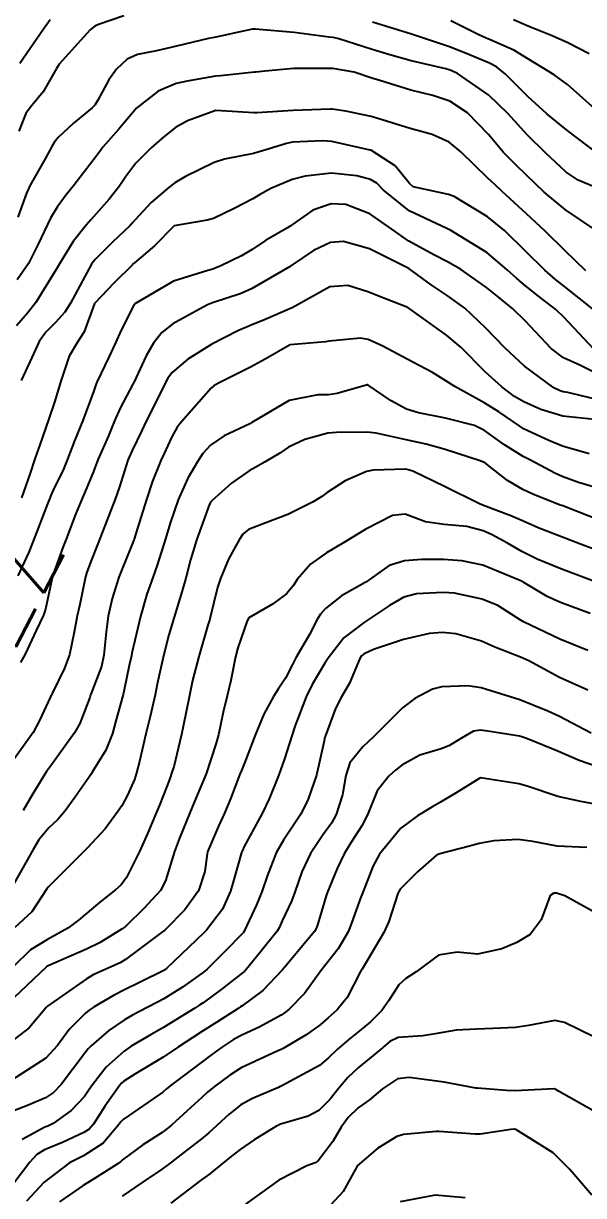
# Model space of a CAD drawing. Header units: metres. Extents: x 318500 to 325275, y 7408834 to 7428799.
# Drawn here: x 322597.7 to 322626.4, y 7422102.9 to 7422162.9 of the extents above; entities that cross this region are included whole.
import ezdxf
from ezdxf.enums import TextEntityAlignment as Align

# ---------------------------------------------------------------- set-up
doc = ezdxf.new("R2010")
doc.units = ezdxf.units.M
doc.header["$MEASUREMENT"] = 0
for name, color, linetype in [('Cotas', 45, 'Continuous'), ('Curvas de Nivel 1m', 11, 'Continuous'), ('Curvas de Nivel 5m', 15, 'Continuous'), ('Vias Primárias', 230, 'Continuous')]:
    doc.layers.add(name, color=color, linetype=linetype)
doc.styles.add('Style-STANDARD', font='STANDARD.shx')

msp = doc.modelspace()

# ---------------------------------------------------------------- linework, layer by layer
at = {"layer": 'Curvas de Nivel 1m', "flags": 128}
for points, elevation in [([(322602.845, 7422163.274), (322601.564, 7422162.839), (322601.374, 7422162.752), (322601.13, 7422162.566), (322599.542, 7422160.812), (322599.407, 7422160.592), (322598.736, 7422159.388), (322598.083, 7422158.611), (322597.841, 7422158.278), (322597.491, 7422157.369)], 781), ([(322599.089, 7422163.075), (322598.751, 7422162.602), (322597.542, 7422160.849)], 782), ([(322627.116, 7422156.225), (322625.498, 7422157.443), (322624.489, 7422158.26), (322623.523, 7422159.137), (322622.376, 7422160.287), (322621.918, 7422160.668), (322621.546, 7422160.856), (322620.523, 7422161.288), (322619.553, 7422161.67), (322617.56, 7422162.35), (322615.569, 7422162.951)], 781), ([(322627.255, 7422158.224), (322625.533, 7422159.773), (322624.863, 7422160.257), (322623.548, 7422161.07), (322622.789, 7422161.518), (322621.558, 7422162.064), (322621.388, 7422162.132), (322621.013, 7422162.308), (322619.57, 7422163.026)], 782), ([(322626.649, 7422161.331), (322625.557, 7422161.9), (322624.756, 7422162.258), (322623.567, 7422162.732), (322622.775, 7422163.079)], 783), ([(322627.109, 7422152.223), (322625.447, 7422153.357), (322624.353, 7422154.261), (322623.468, 7422155.111), (322622.874, 7422155.679), (322622.273, 7422156.288), (322621.493, 7422157.198), (322620.435, 7422158.311), (322619.519, 7422158.908), (322618.66, 7422159.196), (322617.527, 7422159.476), (322615.945, 7422159.963), (322615.536, 7422160.096), (322614.635, 7422160.389), (322613.542, 7422160.591), (322611.707, 7422160.593), (322611.541, 7422160.577), (322610.07, 7422160.452), (322609.595, 7422160.403), (322609.539, 7422160.395), (322607.799, 7422160.215), (322607.536, 7422160.187), (322606.094, 7422159.939), (322605.53, 7422159.811), (322604.615, 7422159.432), (322603.51, 7422158.57), (322603.497, 7422158.554), (322602.574, 7422157.469), (322601.78, 7422156.557), (322601.652, 7422156.384), (322601.476, 7422156.132), (322600.279, 7422154.578), (322599.912, 7422154.125), (322599.444, 7422153.491), (322599.105, 7422152.925), (322598.941, 7422152.597), (322598.455, 7422151.564), (322597.982, 7422150.611), (322597.392, 7422149.774)], 779), ([(322626.482, 7422150.229), (322625.415, 7422151.248), (322624.395, 7422152.256), (322623.443, 7422153.145), (322622.202, 7422154.289), (322621.818, 7422154.649), (322621.467, 7422154.976), (322620.086, 7422156.314), (322619.487, 7422156.811), (322618.623, 7422157.204), (322617.497, 7422157.515), (322615.849, 7422158.031), (322615.506, 7422158.128), (322614.198, 7422158.393), (322613.512, 7422158.507), (322613.403, 7422158.51), (322611.51, 7422158.43), (322609.647, 7422158.318), (322609.508, 7422158.318), (322607.559, 7422158.43), (322607.509, 7422158.423), (322606.102, 7422157.9), (322605.496, 7422157.563), (322604.909, 7422157.098), (322604.243, 7422156.529), (322603.472, 7422155.746), (322602.956, 7422155.054), (322602.607, 7422154.549), (322602.103, 7422153.9), (322601.439, 7422153.147), (322601.164, 7422152.834), (322600.928, 7422152.568), (322600.261, 7422151.734), (322599.557, 7422150.588), (322599.397, 7422150.294), (322598.352, 7422148.605), (322597.92, 7422148.063), (322597.362, 7422147.419)], 778), ([(322626.887, 7422148.225), (322625.392, 7422149.427), (322624.931, 7422149.783), (322624.389, 7422150.255), (322623.414, 7422151.217), (322622.326, 7422152.287), (322621.441, 7422153.014), (322619.745, 7422154.028), (322619.457, 7422154.136), (322618.517, 7422154.334), (322617.641, 7422154.526), (322617.463, 7422154.692), (322616.721, 7422155.61), (322615.522, 7422156.379), (322615.48, 7422156.396), (322615.457, 7422156.404), (322613.487, 7422156.849), (322613.01, 7422156.884), (322611.486, 7422156.807), (322611.167, 7422156.753), (322610.236, 7422156.449), (322609.478, 7422156.234), (322607.998, 7422155.952), (322607.473, 7422155.775), (322606.013, 7422155.05), (322605.462, 7422154.725), (322605.169, 7422154.514), (322604.253, 7422153.723), (322603.435, 7422152.841), (322603.296, 7422152.677), (322603.174, 7422152.543), (322602.278, 7422151.69), (322601.404, 7422150.826), (322601.279, 7422150.685), (322601.204, 7422150.563), (322600.983, 7422150.153), (322600.12, 7422148.579), (322599.842, 7422148.114), (322599.365, 7422147.59), (322598.86, 7422147.095), (322598.525, 7422146.602), (322598.15, 7422145.796), (322597.596, 7422144.616)], 777), ([(322626.887, 7422146.225), (322625.374, 7422147.831), (322624.941, 7422148.247), (322624.065, 7422148.938), (322623.392, 7422149.463), (322622.947, 7422149.828), (322622.451, 7422150.284), (322621.413, 7422151.159), (322619.531, 7422152.319), (322619.431, 7422152.366), (322619.363, 7422152.389), (322617.444, 7422153.292), (322616.123, 7422154.37), (322615.795, 7422154.707), (322615.465, 7422154.9), (322614.766, 7422155.088), (322613.468, 7422155.225), (322612.118, 7422155.071), (322611.465, 7422154.902), (322610.363, 7422154.446), (322609.791, 7422154.119), (322609.452, 7422153.915), (322608.495, 7422153.419), (322607.436, 7422152.913), (322607.107, 7422152.813), (322605.43, 7422152.527), (322604.425, 7422151.515), (322603.402, 7422150.643), (322603.346, 7422150.595), (322603.291, 7422150.541), (322602.342, 7422149.599), (322601.38, 7422148.598), (322601.361, 7422148.56), (322600.817, 7422147.109), (322600.479, 7422146.573), (322600.057, 7422145.862), (322599.623, 7422144.585), (322599.309, 7422143.503), (322599.005, 7422142.594), (322598.555, 7422141.327), (322598.31, 7422140.604), (322598.04, 7422139.827), (322597.612, 7422138.614)], 776), ([(322627.314, 7422143.579), (322625.554, 7422144.001), (322625.318, 7422144.041), (322625.163, 7422144.086), (322624.837, 7422144.247), (322623.336, 7422145.351), (322622.338, 7422146.285), (322621.365, 7422147.301), (322620.288, 7422148.311), (322619.386, 7422148.966), (322618.565, 7422149.506), (322617.419, 7422150.35), (322617.4, 7422150.367), (322617.366, 7422150.385), (322615.415, 7422151.36), (322614.085, 7422151.729), (322613.419, 7422151.683), (322612.556, 7422151.269), (322611.401, 7422150.476), (322611.375, 7422150.456), (322611.333, 7422150.431), (322609.388, 7422149.298), (322608.805, 7422149.046), (322607.381, 7422148.584), (322607.138, 7422148.484), (322606.004, 7422147.867), (322605.365, 7422147.51), (322604.803, 7422147.074), (322604.364, 7422146.525), (322603.99, 7422145.88), (322603.379, 7422144.539), (322603.319, 7422144.424), (322602.658, 7422143.195), (322602.379, 7422142.549), (322602.063, 7422141.777), (322601.528, 7422140.557), (322601.454, 7422140.371), (322601.26, 7422139.877), (322600.876, 7422138.935), (322600.723, 7422138.568), (322600.371, 7422137.713), (322599.932, 7422136.579), (322599.737, 7422136.057), (322599.205, 7422134.59), (322599.205, 7422134.574), (322599.189, 7422134.507), (322598.854, 7422132.905), (322598.745, 7422132.596), (322598.374, 7422131.824), (322597.81, 7422130.61), (322597.576, 7422130.171)], 774), ([(322626.918, 7422142.61), (322625.306, 7422142.792), (322624.18, 7422143.128), (322623.313, 7422143.529), (322622.839, 7422143.801), (322622.189, 7422144.287), (322621.331, 7422145.065), (322620.082, 7422146.313), (322619.359, 7422146.943), (322617.38, 7422148.35), (322615.922, 7422148.909), (322615.388, 7422149.133), (322614.308, 7422149.474), (322613.39, 7422149.403), (322611.611, 7422148.427), (322611.467, 7422148.34), (322611.378, 7422148.298), (322610.081, 7422147.738), (322609.365, 7422147.442), (322608.677, 7422147.15), (322607.35, 7422146.48), (322606.128, 7422145.709), (322605.328, 7422145.023), (322605.107, 7422144.73), (322604.988, 7422144.515), (322604.676, 7422143.882), (322604.001, 7422142.529), (322603.772, 7422142.054), (322603.277, 7422141.027), (322603.121, 7422140.693), (322603.065, 7422140.542), (322602.625, 7422139.171), (322602.408, 7422138.548), (322602.085, 7422137.697), (322601.642, 7422136.556), (322601.518, 7422136.254), (322601.203, 7422135.439), (322600.958, 7422134.799), (322600.89, 7422134.564), (322600.595, 7422133.142), (322600.472, 7422132.57), (322600.307, 7422131.728), (322600.075, 7422130.576), (322599.819, 7422129.89), (322599.193, 7422128.589), (322599.166, 7422128.532), (322599.107, 7422128.414), (322598.516, 7422127.171), (322598.225, 7422126.603), (322597.063, 7422124.967)], 773), ([(322626.651, 7422140.855), (322625.285, 7422141.247), (322624.583, 7422141.545), (322623.298, 7422142.147), (322623.22, 7422142.192), (322623.111, 7422142.273), (322622.03, 7422143.012), (322621.312, 7422143.455), (322619.781, 7422144.315), (322619.324, 7422144.605), (322618.631, 7422145.03), (322617.34, 7422145.711), (322616.106, 7422146.369), (322615.355, 7422146.707), (322614.952, 7422146.788), (322613.353, 7422146.621), (322613.159, 7422146.597), (322611.35, 7422146.445), (322611.317, 7422146.431), (322610.077, 7422145.711), (322609.333, 7422145.298), (322608.779, 7422145.015), (322607.689, 7422144.476), (322607.45, 7422144.347), (322607.317, 7422144.229), (322605.797, 7422142.503), (322605.583, 7422142.219), (322605.288, 7422141.691), (322604.911, 7422140.879), (322604.751, 7422140.518), (322604.325, 7422139.453), (322604.014, 7422138.528), (322603.468, 7422136.782), (322603.394, 7422136.537), (322603.348, 7422136.408), (322603.213, 7422136.066), (322602.761, 7422134.98), (322602.596, 7422134.546), (322602.263, 7422133.46), (322602.06, 7422132.551), (322601.951, 7422131.753), (322601.834, 7422130.553), (322601.709, 7422129.976), (322601.163, 7422128.559), (322601.149, 7422128.52), (322601.108, 7422128.395), (322600.599, 7422127.055), (322600.337, 7422126.571), (322599.062, 7422124.822), (322598.896, 7422124.592), (322598.194, 7422123.451), (322597.7, 7422122.61)], 772), ([(322627.258, 7422139.06), (322626.097, 7422139.397), (322625.265, 7422139.701), (322624.886, 7422139.868), (322624.168, 7422140.257), (322623.579, 7422140.57), (322623.277, 7422140.724), (322622.326, 7422141.325), (322621.296, 7422142.049), (322620.785, 7422142.305), (322619.304, 7422142.693), (322617.925, 7422142.96), (322617.308, 7422143.144), (322616.517, 7422143.567), (322615.351, 7422144.38), (322615.32, 7422144.398), (322615.302, 7422144.399), (322615.245, 7422144.381), (322613.761, 7422143.95), (322613.315, 7422143.888), (322612.781, 7422143.874), (322611.312, 7422143.59), (322609.401, 7422142.458), (322609.342, 7422142.416), (322609.299, 7422142.39), (322607.986, 7422141.777), (322607.282, 7422141.298), (322606.89, 7422140.872), (322606.631, 7422140.49), (322606.134, 7422139.62), (322605.639, 7422138.504), (322605.228, 7422137.307), (322604.983, 7422136.514), (322604.552, 7422135.167), (322604.328, 7422134.523), (322604.034, 7422133.67), (322603.699, 7422132.532), (322603.268, 7422130.665), (322603.238, 7422130.539), (322603.221, 7422130.457), (322603.132, 7422130.033), (322602.874, 7422128.782), (322602.814, 7422128.543), (322602.442, 7422127.194), (322602.268, 7422126.548), (322601.94, 7422125.683), (322601.242, 7422124.558), (322601.166, 7422124.452), (322601.056, 7422124.298), (322600.341, 7422123.27), (322599.856, 7422122.578), (322599.472, 7422122.134), (322599.017, 7422121.712), (322598.508, 7422121.097), (322598.218, 7422120.602), (322597.252, 7422118.885)], 771), ([(322627.215, 7422135.86), (322626.213, 7422136.23), (322625.226, 7422136.607), (322624.049, 7422137.074), (322623.232, 7422137.434), (322622.65, 7422137.695), (322621.239, 7422138.22), (322621.04, 7422138.302), (322619.253, 7422139.191), (322617.629, 7422139.98), (322617.266, 7422140.075), (322615.611, 7422140.029), (322615.264, 7422139.957), (322614.173, 7422139.474), (322613.247, 7422138.874), (322612.97, 7422138.678), (322612.533, 7422138.411), (322611.233, 7422137.757), (322610.108, 7422137.326), (322609.225, 7422136.979), (322608.942, 7422136.744), (322608.743, 7422136.465), (322608.211, 7422135.464), (322607.792, 7422134.474), (322607.645, 7422134.014), (322607.272, 7422132.479), (322607.246, 7422132.393), (322607.156, 7422132.088), (322606.687, 7422130.487), (322606.363, 7422129.25), (322606.206, 7422128.494), (322606.032, 7422127.56), (322605.802, 7422126.499), (322605.402, 7422124.844), (322605.299, 7422124.506), (322605.235, 7422124.329), (322605.05, 7422123.84), (322604.68, 7422122.871), (322604.531, 7422122.517), (322604.075, 7422121.463), (322603.675, 7422120.53), (322602.986, 7422119.177), (322602.723, 7422118.802), (322602.433, 7422118.545), (322601.621, 7422117.903), (322600.962, 7422117.353), (322600.539, 7422116.984), (322599.99, 7422116.574), (322598.941, 7422116.003), (322598.072, 7422115.464), (322597.209, 7422114.616)], 769), ([(322627.19, 7422134.22), (322625.201, 7422134.97), (322623.994, 7422135.472), (322623.214, 7422135.855), (322622.465, 7422136.281), (322621.662, 7422136.731), (322621.226, 7422136.916), (322620.4, 7422137.137), (322619.229, 7422137.246), (322618.281, 7422137.384), (322617.234, 7422137.77), (322616.585, 7422137.712), (322615.226, 7422137.01), (322614.834, 7422136.773), (322614.225, 7422136.39), (322613.599, 7422136.012), (322613.211, 7422135.793), (322612.402, 7422135.212), (322611.724, 7422134.422), (322611.509, 7422134.102), (322611.179, 7422133.7), (322610.448, 7422133.163), (322609.247, 7422132.459), (322609.159, 7422132.317), (322608.683, 7422130.926), (322608.567, 7422130.466), (322608.332, 7422129.257), (322608.142, 7422128.47), (322607.935, 7422127.634), (322607.689, 7422126.474), (322607.554, 7422125.996), (322607.06, 7422124.48), (322606.466, 7422123.061), (322606.232, 7422122.492), (322605.694, 7422121.183), (322605.443, 7422120.503), (322604.985, 7422119.002), (322604.727, 7422118.514), (322603.896, 7422117.597), (322602.952, 7422116.685), (322602.877, 7422116.615), (322602.775, 7422116.542), (322601.642, 7422115.854), (322600.939, 7422115.509), (322598.976, 7422114.644), (322598.92, 7422114.618), (322598.903, 7422114.607), (322598.883, 7422114.591), (322596.901, 7422112.7)], 768), ([(322626.704, 7422132.695), (322625.18, 7422133.242), (322624.495, 7422133.562), (322623.305, 7422134.268), (322623.191, 7422134.334), (322623.065, 7422134.398), (322621.203, 7422135.155), (322620.142, 7422135.375), (322619.207, 7422135.446), (322618.092, 7422135.451), (322617.205, 7422135.382), (322616.419, 7422135.145), (322615.348, 7422134.378), (322615.26, 7422134.308), (322615.188, 7422134.267), (322613.977, 7422133.593), (322613.168, 7422132.944), (322612.912, 7422132.656), (322612.76, 7422132.406), (322612.344, 7422131.604), (322611.655, 7422130.422), (322611.479, 7422130.081), (322611.124, 7422129.378), (322610.743, 7422128.808), (322610.503, 7422128.439), (322610.007, 7422127.536), (322609.562, 7422126.453), (322609.067, 7422125.156), (322608.868, 7422124.656), (322608.793, 7422124.463), (322608.31, 7422123.198), (322607.993, 7422122.47), (322607.693, 7422121.804), (322607.134, 7422120.479), (322607.109, 7422120.378), (322606.995, 7422119.484), (322606.679, 7422118.485), (322605.955, 7422117.505), (322604.991, 7422116.509), (322604.95, 7422116.473), (322604.787, 7422116.351), (322602.934, 7422114.974), (322602.665, 7422114.811), (322602.088, 7422114.548), (322601.293, 7422114.188), (322600.921, 7422113.965), (322598.947, 7422112.589), (322598.924, 7422112.565), (322598.899, 7422112.533), (322598.004, 7422111.483), (322596.902, 7422110.62)], 767), ([(322626.587, 7422130.787), (322625.157, 7422131.371), (322623.292, 7422132.268), (322623.209, 7422132.308), (322623.171, 7422132.334), (322621.977, 7422133.093), (322621.177, 7422133.427), (322619.769, 7422133.726), (322619.182, 7422133.768), (322617.824, 7422133.697), (322617.178, 7422133.519), (322616.437, 7422133.095), (322615.373, 7422132.377), (322615.159, 7422132.249), (322614.099, 7422131.442), (322613.298, 7422130.398), (322613.24, 7422130.297), (322613.136, 7422130.144), (322612.48, 7422129.049), (322612.185, 7422128.414), (322611.623, 7422126.957), (322611.443, 7422126.425), (322611.068, 7422125.247), (322610.774, 7422124.434), (322610.283, 7422123.2), (322609.927, 7422122.447), (322609.013, 7422120.756), (322608.913, 7422120.559), (322608.875, 7422120.461), (322608.456, 7422118.997), (322608.31, 7422118.467), (322607.892, 7422117.545), (322607.085, 7422116.479), (322607.02, 7422116.409), (322606.949, 7422116.339), (322605.028, 7422114.509), (322604.973, 7422114.466), (322604.929, 7422114.438), (322603.652, 7422113.796), (322602.913, 7422113.436), (322602.322, 7422113.133), (322601.341, 7422112.556), (322601.077, 7422112.378), (322600.895, 7422112.231), (322600.059, 7422111.395), (322599.461, 7422110.581), (322598.863, 7422109.92), (322596.898, 7422108.667)], 766), ([(322626.749, 7422126.568), (322625.102, 7422127.432), (322624.539, 7422127.683), (322623.11, 7422128.27), (322621.119, 7422128.881), (322620.437, 7422128.99), (322619.119, 7422128.939), (322618.631, 7422128.814), (322617.741, 7422128.341), (322617.105, 7422127.856), (322615.614, 7422126.372), (322615.352, 7422126.11), (322615.082, 7422125.866), (322614.417, 7422125.039), (322614.211, 7422124.388), (322614.033, 7422123.402), (322613.715, 7422122.393), (322613.471, 7422121.95), (322613.019, 7422121.33), (322612.396, 7422120.409), (322611.948, 7422119.464), (322611.597, 7422118.421), (322611.43, 7422117.966), (322610.958, 7422116.957), (322610.79, 7422116.594), (322610.689, 7422116.434), (322609.794, 7422115.303), (322609.111, 7422114.457), (322609.024, 7422114.363), (322608.927, 7422114.285), (322607.902, 7422113.484), (322606.904, 7422112.758), (322606.738, 7422112.647), (322606.491, 7422112.486), (322605.511, 7422111.881), (322604.885, 7422111.503), (322604.256, 7422111.142), (322603.236, 7422110.535), (322602.867, 7422110.284), (322601.947, 7422109.462), (322601.244, 7422108.556), (322601.088, 7422108.316), (322600.841, 7422107.967), (322600.162, 7422107.238), (322599.235, 7422106.584), (322598.962, 7422106.443), (322598.817, 7422106.388), (322597.657, 7422105.758)], 764), ([(322627.069, 7422124.833), (322626.136, 7422125.167), (322625.081, 7422125.619), (322623.496, 7422126.264), (322623.199, 7422126.376), (322623.091, 7422126.402), (322621.463, 7422126.663), (322621.094, 7422126.716), (322620.73, 7422126.667), (322620.121, 7422126.31), (322619.479, 7422125.921), (322619.082, 7422125.766), (322617.983, 7422125.43), (322617.069, 7422124.928), (322616.753, 7422124.666), (322616.398, 7422124.36), (322615.808, 7422123.609), (322615.306, 7422122.376), (322615.024, 7422121.816), (322614.456, 7422120.946), (322614.125, 7422120.389), (322613.761, 7422119.63), (322613.256, 7422118.397), (322613.183, 7422118.192), (322612.965, 7422117.428), (322612.73, 7422116.626), (322612.604, 7422116.405), (322611.051, 7422114.548), (322610.949, 7422114.43), (322609.964, 7422113.394), (322608.902, 7422112.601), (322608.817, 7422112.545), (322608.7, 7422112.462), (322607.602, 7422111.76), (322606.882, 7422111.304), (322606.378, 7422110.987), (322605.646, 7422110.498), (322604.865, 7422109.976), (322603.424, 7422109.1), (322602.852, 7422108.747), (322602.738, 7422108.654), (322602.65, 7422108.542), (322601.904, 7422107.479), (322601.297, 7422106.555), (322601.075, 7422106.299), (322600.813, 7422106.123), (322599.749, 7422105.632), (322598.8, 7422105.232), (322598.397, 7422104.995), (322598.054, 7422104.601), (322596.773, 7422102.909)], 763), ([(322627.04, 7422122.917), (322626.215, 7422123.056), (322625.046, 7422123.319), (322623.473, 7422123.844), (322623.055, 7422123.963), (322621.092, 7422124.267), (322621.059, 7422124.259), (322619.848, 7422123.512), (322619.041, 7422123.034), (322618.595, 7422122.768), (322617.875, 7422122.337), (322617.023, 7422121.691), (322615.923, 7422120.366), (322615.604, 7422119.768), (322615.058, 7422118.379), (322615.034, 7422118.325), (322614.977, 7422118.163), (322614.502, 7422116.84), (322614.32, 7422116.386), (322613.816, 7422115.517), (322612.93, 7422114.4), (322612.086, 7422113.239), (322611.296, 7422112.424), (322611.075, 7422112.249), (322610.896, 7422112.134), (322609.807, 7422111.526), (322608.88, 7422111.104), (322608.459, 7422110.881), (322607.848, 7422110.47), (322607.287, 7422110.054), (322606.863, 7422109.738), (322605.226, 7422108.504), (322605.023, 7422108.332), (322604.845, 7422108.186), (322603.861, 7422107.498), (322602.824, 7422106.791), (322602.7, 7422106.663), (322602.622, 7422106.542), (322601.788, 7422105.567), (322600.795, 7422104.923), (322600.55, 7422104.807), (322600.08, 7422104.571), (322598.78, 7422103.58), (322597.875, 7422102.599)], 762), ([(322626.538, 7422120.702), (322625.015, 7422120.781), (322623.768, 7422121.01), (322623.018, 7422121.12), (322621.781, 7422121.052), (322621.016, 7422120.911), (322620.534, 7422120.785), (322619.011, 7422120.393), (322618.848, 7422120.322), (322617.866, 7422119.468), (322616.983, 7422118.581), (322616.902, 7422118.431), (322616.873, 7422118.352), (322616.402, 7422116.915), (322616.152, 7422116.362), (322615.042, 7422114.489), (322614.976, 7422114.379), (322614.96, 7422114.349), (322614.929, 7422114.286), (322614.273, 7422113.023), (322613.769, 7422112.391), (322613.307, 7422111.982), (322612.889, 7422111.64), (322612.178, 7422111.113), (322611.006, 7422110.428), (322610.869, 7422110.36), (322610.733, 7422110.296), (322608.86, 7422109.425), (322608.27, 7422109.052), (322607.491, 7422108.474), (322607.139, 7422108.184), (322606.842, 7422107.915), (322606.1, 7422107.222), (322605.298, 7422106.503), (322605.037, 7422106.287), (322604.814, 7422106.128), (322603.832, 7422105.497), (322602.793, 7422104.719), (322602.694, 7422104.639), (322602.568, 7422104.542), (322601.491, 7422103.844), (322600.779, 7422103.413), (322599.558, 7422102.578)], 761), ([(322626.882, 7422111.012), (322625.385, 7422111.743), (322624.894, 7422111.846), (322623.549, 7422111.601), (322622.888, 7422111.503), (322621.723, 7422111.452), (322620.887, 7422111.418), (322619.841, 7422111.356), (322618.883, 7422111.181), (322618.144, 7422111.068), (322616.879, 7422110.977), (322616.457, 7422110.775), (322615.971, 7422110.363), (322614.861, 7422109.44), (322614.312, 7422108.929), (322613.848, 7422108.39), (322613.402, 7422107.834), (322612.833, 7422107.255), (322612.285, 7422106.952), (322610.821, 7422106.523), (322610.754, 7422106.498), (322610.634, 7422106.433), (322609.518, 7422105.741), (322608.802, 7422105.258), (322608.354, 7422104.907), (322607.821, 7422104.47), (322607.252, 7422104.009), (322606.782, 7422103.661), (322605.258, 7422102.503)], 759), ([(322626.835, 7422107.247), (322625.081, 7422108.238), (322624.936, 7422108.324), (322624.851, 7422108.349), (322623.19, 7422108.265), (322622.871, 7422108.248), (322622.85, 7422108.251), (322622.428, 7422108.276), (322620.94, 7422108.387), (322620.851, 7422108.398), (322619.241, 7422108.703), (322618.854, 7422108.749), (322617.445, 7422108.931), (322616.855, 7422108.86), (322616.088, 7422108.361), (322615.415, 7422107.798), (322614.835, 7422107.387), (322614.319, 7422106.894), (322613.967, 7422106.389), (322613.536, 7422105.666), (322612.794, 7422104.675), (322612.633, 7422104.562), (322612.214, 7422104.409), (322610.783, 7422103.685), (322609.067, 7422102.456)], 758), ([(322626.777, 7422102.906), (322625.652, 7422104.231), (322624.803, 7422105.074), (322622.896, 7422106.269), (322622.82, 7422106.288), (322622.801, 7422106.29), (322622.65, 7422106.273), (322621.075, 7422106.037), (322620.816, 7422106.041), (322618.965, 7422106.172), (322618.818, 7422106.17), (322617.149, 7422106.011), (322616.814, 7422105.917), (322615.845, 7422105.324), (322614.79, 7422104.412), (322614.777, 7422104.393), (322614.071, 7422103.093), (322613.425, 7422102.393)], 757), ([(322620.309, 7422102.77), (322618.776, 7422102.916), (322616.988, 7422102.563)], 756)]:
    msp.add_lwpolyline(points, dxfattribs=dict(at, elevation=elevation))
at = {"layer": 'Curvas de Nivel 5m', "flags": 128}
for points, elevation in [([(322627.461, 7422154.289), (322626.092, 7422154.866), (322625.47, 7422155.284), (322624.415, 7422156.261), (322623.494, 7422157.178), (322622.484, 7422158.285), (322621.524, 7422159.213), (322619.909, 7422160.324), (322619.661, 7422160.448), (322619.542, 7422160.496), (322619.312, 7422160.563), (322617.546, 7422160.977), (322616.459, 7422161.276), (322615.552, 7422161.561), (322613.852, 7422162.102), (322613.558, 7422162.171), (322613.349, 7422162.194), (322611.56, 7422162.43), (322609.562, 7422162.598), (322609.43, 7422162.594), (322608.809, 7422162.468), (322607.798, 7422162.237), (322607.557, 7422162.191), (322607.188, 7422162.117), (322605.552, 7422161.725), (322604.522, 7422161.497), (322603.548, 7422161.303), (322603.031, 7422161.059), (322602.48, 7422160.551), (322602.078, 7422160.009), (322601.516, 7422158.967), (322601.371, 7422158.703), (322601.234, 7422158.564), (322600.285, 7422157.791), (322599.487, 7422157.045), (322599.284, 7422156.792), (322599.167, 7422156.595), (322598.827, 7422155.953), (322598.067, 7422154.611), (322597.873, 7422154.195), (322597.435, 7422152.98)], 780), ([(322627.329, 7422144.815), (322626.175, 7422145.394), (322625.343, 7422145.777), (322624.702, 7422146.25), (322623.371, 7422147.672), (322622.739, 7422148.28), (322621.995, 7422148.9), (322621.391, 7422149.377), (322620.062, 7422150.313), (322619.406, 7422150.687), (322618.7, 7422151.041), (322617.421, 7422151.75), (322616.561, 7422152.363), (322615.441, 7422153.144), (322614.214, 7422153.627), (322613.449, 7422153.662), (322612.521, 7422153.337), (322611.432, 7422152.57), (322611.353, 7422152.509), (322611.222, 7422152.433), (322610.098, 7422151.772), (322609.413, 7422151.316), (322608.876, 7422150.997), (322607.808, 7422150.476), (322607.516, 7422150.361), (322607.398, 7422150.319), (322607.156, 7422150.242), (322605.392, 7422149.698), (322603.41, 7422148.54), (322603.397, 7422148.523), (322603.379, 7422148.505), (322602.713, 7422147.193), (322602.422, 7422146.549), (322602.086, 7422145.805), (322601.487, 7422144.558), (322601.436, 7422144.442), (322601.315, 7422144.088), (322600.762, 7422142.568), (322600.332, 7422141.526), (322599.968, 7422140.58), (322599.767, 7422140.078), (322599.246, 7422139.003), (322599.115, 7422138.719), (322599.062, 7422138.593), (322598.949, 7422138.306), (322598.303, 7422136.604), (322597.988, 7422135.829), (322597.432, 7422134.616)], 775), ([(322627.238, 7422137.429), (322625.298, 7422138.19), (322625.25, 7422138.21), (322625.227, 7422138.217), (322625.168, 7422138.241), (322623.776, 7422138.79), (322623.251, 7422139.035), (322622.474, 7422139.498), (322621.45, 7422140.297), (322621.35, 7422140.378), (322621.272, 7422140.419), (322621.077, 7422140.498), (322619.281, 7422141.084), (322618.31, 7422141.359), (322617.288, 7422141.579), (322615.756, 7422141.911), (322615.294, 7422141.975), (322613.73, 7422141.959), (322613.293, 7422141.91), (322612.104, 7422141.601), (322611.282, 7422141.197), (322610.822, 7422140.892), (322610.081, 7422140.448), (322609.561, 7422140.16), (322609.263, 7422139.991), (322608.366, 7422139.356), (322607.371, 7422138.479), (322607.309, 7422138.41), (322607.238, 7422138.283), (322606.586, 7422136.49), (322606.266, 7422135.432), (322606.019, 7422134.498), (322605.837, 7422133.843), (322605.428, 7422132.506), (322605.151, 7422131.6), (322604.873, 7422130.514), (322604.566, 7422129.071), (322604.45, 7422128.52), (322604.201, 7422127.416), (322603.984, 7422126.526), (322603.65, 7422125.115), (322603.503, 7422124.533), (322603.392, 7422124.198), (322603.043, 7422123.386), (322602.743, 7422122.834), (322602.553, 7422122.545), (322601.898, 7422121.67), (322601.002, 7422120.693), (322600.935, 7422120.627), (322600.865, 7422120.562), (322598.981, 7422118.674), (322598.922, 7422118.591), (322598.156, 7422117.408), (322597.279, 7422116.615)], 770), ([(322626.579, 7422128.764), (322625.127, 7422129.407), (322623.564, 7422130.264), (322623.143, 7422130.453), (322621.827, 7422130.967), (322621.15, 7422131.263), (322619.824, 7422131.643), (322619.154, 7422131.712), (322618.481, 7422131.658), (322617.15, 7422131.352), (322615.623, 7422130.851), (322615.142, 7422130.62), (322615.005, 7422130.518), (322614.919, 7422130.382), (322614.391, 7422129.117), (322613.971, 7422128.391), (322613.675, 7422127.823), (322613.154, 7422126.399), (322613.136, 7422126.353), (322613.085, 7422126.079), (322612.698, 7422124.405), (322612.277, 7422123.176), (322611.896, 7422122.417), (322611.017, 7422121.081), (322610.648, 7422120.435), (322610.187, 7422119.247), (322609.911, 7422118.446), (322609.642, 7422117.778), (322609.029, 7422116.459), (322608.949, 7422116.344), (322608.022, 7422115.386), (322607.12, 7422114.478), (322607.019, 7422114.389), (322606.928, 7422114.323), (322605.846, 7422113.566), (322604.907, 7422112.97), (322604.614, 7422112.805), (322604.05, 7422112.523), (322603.3, 7422112.128), (322602.89, 7422111.895), (322602.087, 7422111.342), (322601.188, 7422110.557), (322601.031, 7422110.395), (322600.866, 7422110.188), (322599.651, 7422108.578), (322599.263, 7422108.164), (322598.839, 7422107.887), (322597.932, 7422107.505), (322596.827, 7422107.077)], 765), ([(322626.967, 7422117.358), (322625.397, 7422118.236), (322624.982, 7422118.373), (322624.845, 7422118.379), (322624.658, 7422118.245), (322624.201, 7422117.012), (322623.632, 7422116.26), (322622.946, 7422115.852), (322622.176, 7422115.515), (322620.94, 7422115.254), (322619.904, 7422115.347), (322618.939, 7422115.197), (322617.806, 7422114.337), (322617.274, 7422113.996), (322616.92, 7422113.678), (322616.396, 7422112.869), (322616.044, 7422112.363), (322615.47, 7422111.793), (322614.884, 7422111.303), (322614.372, 7422110.891), (322613.786, 7422110.391), (322613.319, 7422109.942), (322612.861, 7422109.545), (322610.934, 7422108.512), (322610.85, 7422108.471), (322610.757, 7422108.431), (322609.426, 7422107.866), (322608.836, 7422107.535), (322608.235, 7422107.06), (322607.609, 7422106.472), (322607.195, 7422106.096), (322606.81, 7422105.787), (322606.074, 7422105.217), (322605.161, 7422104.504), (322604.787, 7422104.227), (322603.85, 7422103.593), (322602.773, 7422102.868)], 760)]:
    msp.add_lwpolyline(points, dxfattribs=dict(at, elevation=elevation))
at = {"layer": 'Vias Primárias'}
for points in [[(323715.644, 7420145.548, 0), (323709.04, 7420132.939)], [(323831.088, 7420001.787, 0), (323833.844, 7420008.443, 0.220888)]]:
    msp.add_lwpolyline(points, format="xyb", dxfattribs=at)

# ---------------------------------------------------------------- texts
at = {"layer": 'Cotas', "style": 'Style-STANDARD'}
msp.add_text('775', height=4, rotation=242.74691, dxfattribs=at).set_placement((322596.059, 7422132.862, 775), align=Align.MIDDLE_CENTER)

doc.saveas('drawing.dxf')
